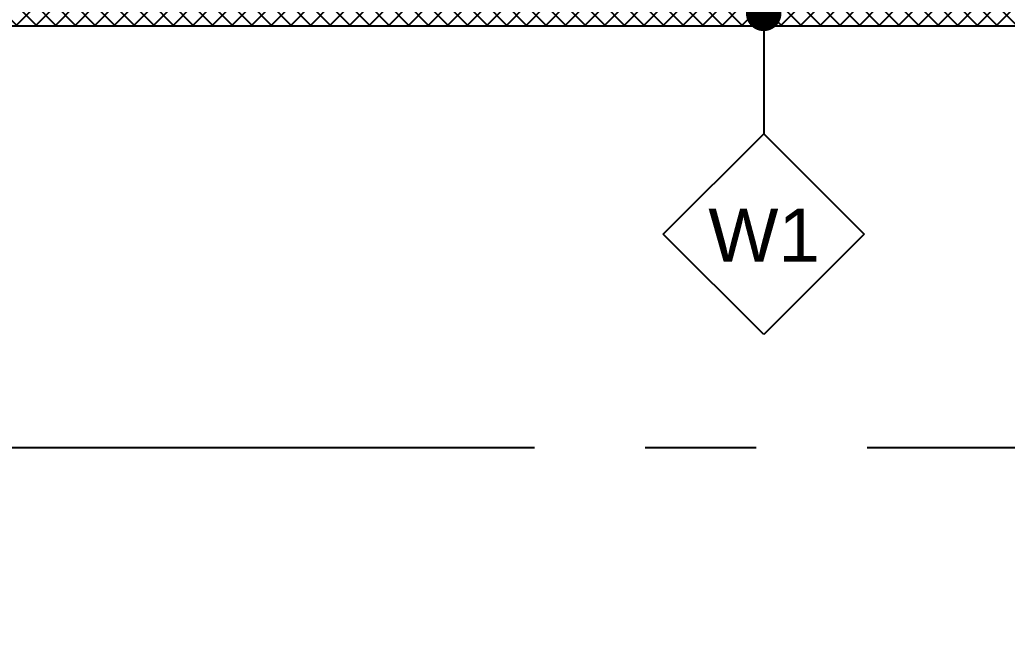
# Model space of a CAD drawing. Header units: millimetres. Extents: x -300 to 383236, y -195106 to -144646.
# Drawn here: x 16263 to 22940, y -184087 to -179811 of the extents above; entities that cross this region are included whole.
import ezdxf
from ezdxf.enums import TextEntityAlignment as Align

# ---------------------------------------------------------------- set-up
doc = ezdxf.new("R2010")
doc.units = ezdxf.units.MM
doc.header["$LTSCALE"] = 60
doc.linetypes.add('CENTER', pattern=[2, 1.25, -0.25, 0.25, -0.25])
for name, color, linetype in [('1CEN', 20, 'CENTER'), ('1ST FL_SIDE-WALL', 8, 'Continuous'), ('AA-XXXX-SYMB', 7, 'Continuous'), ('AA-XXXX-TEXT', 3, 'Continuous'), ('INI', 11, 'Continuous')]:
    doc.layers.add(name, color=color, linetype=linetype)
doc.styles.add('ARCHILAB_ROMANS', font='romans.shx', dxfattribs={"bigfont": 'ghs.shx'})
doc.styles.add('Arial', font='arial.ttf')
doc.styles.add('돋움', font='')
doc.styles.get('돋움').set_extended_font_data('Dotum')
doc.dimstyles.new('일반도면_0060', dxfattribs={"dimtxt": 240, "dimasz": 240, "dimexe": 60, "dimexo": 300, "dimgap": 75, "dimtad": 1, "dimdec": 0, "dimzin": 0, "dimdsep": 46, "dimtxsty": '돋움', "dimcen": -300, "dimclrd": 7, "dimclre": 7, "dimclrt": 2, "dimadec": 8, "dimazin": 0, "dimtfac": 1, "dimtdec": 0, "dimtix": 1, "dimtmove": 2, "dimatfit": 3, "dimfxl": 1, "dimtolj": 1, "dimtzin": 0, "dimarcsym": 0})

# ---------------------------------------------------------------- blocks, each defined once
blk = doc.blocks.new('A$C064809F0')
at = {"layer": 'AA-XXXX-TEXT'}
for p, q in [((475.2, 565.7), (1040.8, 1131.4)), ((1040.8, 1131.4), (1606.5, 565.7)), ((1040.8, 0), (475.2, 565.7)), ((1606.5, 565.7), (1040.8, 0))]:
    blk.add_line(p, q, dxfattribs=at)
at = {"layer": 'INI'}
blk.add_line((1040.8, 0), (475.2, 565.7), dxfattribs=at)
at = {"layer": 'AA-XXXX-TEXT', "style": 'ARCHILAB_ROMANS'}
blk.add_attdef('WALLTYPE', text='', height=300, dxfattribs=at).set_placement((1042.9, 560), align=Align.MIDDLE_CENTER)

msp = doc.modelspace()

# ---------------------------------------------------------------- hatches: boundary and pattern name
at = {"layer": '1ST FL_SIDE-WALL'}
h = msp.add_hatch(dxfattribs=at)
h.set_pattern_fill('ANSI37', color=252, scale=750, angle=-90)
h.set_pattern_definition([(315, (0, 0), (66.29126, 66.29126), []), (45, (0, 0), (-66.29126, 66.29126), [])])
h.paths.add_polyline_path([(4993, -179702.1), (4993, -158702.1), (40993, -158702.1), (40993, -173702.1), (46993, -173702.1), (46993, -176702.1), (55993, -176702.1), (55993, -176552.1), (47143, -176552.1), (47143, -173552.1), (41143, -173552.1), (41143, -158552.1), (4843, -158552.1), (4843, -179852.1), (37843, -179852.1), (37843, -185852.1), (56143, -185852.1), (56143, -179702.1), (55993, -179702.1), (55993, -185702.1), (37993, -185702.1), (37993, -179702.1)])

# ---------------------------------------------------------------- linework, layer by layer
at = {"layer": '1CEN', "color": 1, "ltscale": 50}
msp.add_line((3993, -182702.1), (56993, -182702.1), dxfattribs=at)
at = {"layer": '1ST FL_SIDE-WALL', "color": 3}
msp.add_lwpolyline([(55993, -176702.1), (55993, -176552.1), (47143, -176552.1), (47143, -173552.1), (41143, -173552.1), (41143, -158552.1), (4843, -158552.1), (4843, -179852.1), (37843, -179852.1), (37843, -185852.1), (56143, -185852.1), (56143, -179702.1), (55993, -179702.1), (55993, -185702.1), (37993, -185702.1), (37993, -179702.1), (4993, -179702.1), (4993, -158702.1), (40993, -158702.1), (40993, -173702.1), (46993, -173702.1), (46993, -176702.1), (55993, -176702.1)], dxfattribs=at)

# ---------------------------------------------------------------- block references
at = {"layer": 'AA-XXXX-SYMB'}
ref = msp.add_blockref('A$C064809F0', (20044.6, -181939.2), dxfattribs=dict(at, xscale=1.2, yscale=1.2, zscale=1.2))
ref.add_attrib('WALLTYPE', 'W1', dxfattribs={"layer": 'AA-XXXX-TEXT', "height": 360, "style": 'Arial'}).set_placement((21296.1, -181267.2), align=Align.MIDDLE_CENTER)

# ---------------------------------------------------------------- leaders
at = {"layer": 'AA-XXXX-SYMB', "color": 3}
msp.add_leader([(21293.6, -179767.9), (21293.6, -180581.5)], dimstyle='일반도면_0060', override={"dimexo": 0, "dimldrblk": 'Dot'}, dxfattribs=at)

doc.saveas('drawing.dxf')
